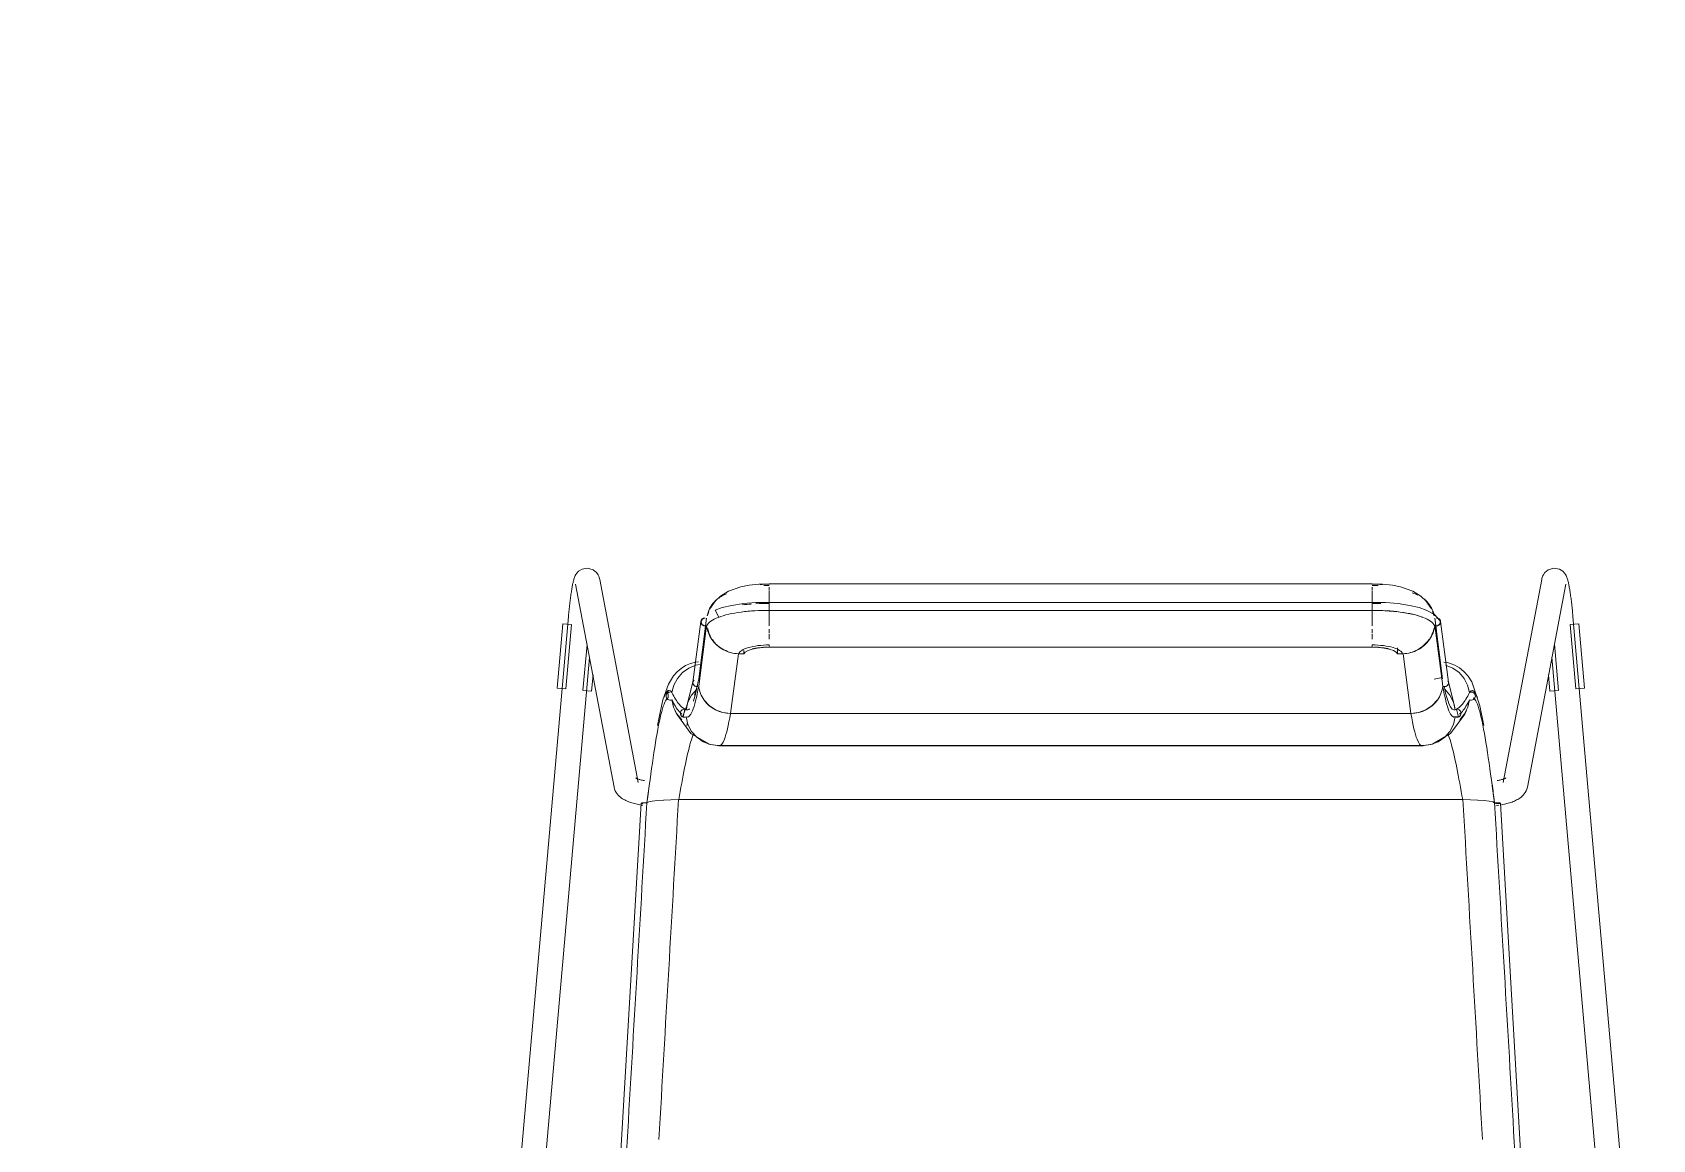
# Model space of a CAD drawing. Header units: millimetres. Extents: x 155927 to 295199, y -4084 to 97293.
# Drawn here: x 227145 to 227937, y 21765 to 22306 of the extents above; entities that cross this region are included whole.
import ezdxf

# ---------------------------------------------------------------- set-up
doc = ezdxf.new("R2010")
doc.units = ezdxf.units.MM
doc.header["$MEASUREMENT"] = 0
doc.layers.add('A-DOOR', color=4, linetype='CONTINUOUS', lineweight=9)
doc.layers.add('I-FURN', color=8, linetype='CONTINUOUS', lineweight=9)

msp = doc.modelspace()

# ---------------------------------------------------------------- linework, layer by layer
at = {"layer": 'A-DOOR'}
msp.add_arc((226452.83, 23288.11), 1010, 270, 0, dxfattribs=at)
at = {"layer": 'I-FURN'}
for p, q in [((227411.09, 22041.58), (227410.61, 22040.88)), ((227411.95, 22042.49), (227411.09, 22041.58)), ((227413.6, 22043.53), (227411.95, 22042.49)), ((227416.36, 22044.02), (227413.6, 22043.53)), ((227419.11, 22043.18), (227416.36, 22044.02)), ((227419.11, 22043.18), (227420.69, 22041.86)), ((227420.69, 22041.86), (227421.43, 22040.78)), ((227884.47, 22041.86), (227883.72, 22040.78)), ((227886.05, 22043.18), (227884.47, 22041.86)), ((227886.05, 22043.18), (227888.8, 22044.02)), ((227888.8, 22044.02), (227891.56, 22043.53)), ((227891.56, 22043.53), (227893.21, 22042.49)), ((227893.21, 22042.49), (227894.07, 22041.58)), ((227894.07, 22041.58), (227894.55, 22040.88)), ((227408.66, 22034.06), (227408.56, 22033.5)), ((227408.75, 22034.59), (227408.66, 22034.06)), ((227408.84, 22035.1), (227408.75, 22034.59)), ((227408.94, 22035.6), (227408.84, 22035.1)), ((227409.03, 22036.08), (227408.94, 22035.6)), ((227409.13, 22036.54), (227409.03, 22036.08)), ((227409.23, 22036.98), (227409.13, 22036.54)), ((227409.33, 22037.41), (227409.23, 22036.98)), ((227409.43, 22037.82), (227409.33, 22037.41)), ((227409.54, 22038.22), (227409.43, 22037.82)), ((227409.66, 22038.62), (227409.54, 22038.22)), ((227409.78, 22039.01), (227409.66, 22038.62)), ((227409.92, 22039.42), (227409.78, 22039.01)), ((227410.09, 22039.84), (227409.92, 22039.42)), ((227410.31, 22040.32), (227410.09, 22039.84)), ((227410.61, 22040.88), (227410.31, 22040.32)), ((227410.46, 22036.19), (227429.27, 21936.9)), ((227421.43, 22040.78), (227421.81, 22039.98)), ((227421.81, 22039.98), (227422.02, 22039.36)), ((227422.02, 22039.36), (227422.16, 22038.84)), ((227422.16, 22038.84), (227422.25, 22038.42)), ((227441.06, 21939.13), (227422.25, 22038.42)), ((227491.27, 22034.83), (227485.22, 22032.7)), ((227495.3, 22035.62), (227491.27, 22034.83)), ((227500.12, 22036.13), (227495.3, 22035.62)), ((227505.15, 22036.24), (227500.12, 22036.13)), ((227505.15, 22036.24), (227505.15, 22036.07)), ((227800.01, 22036.24), (227505.15, 22036.24)), ((227505.15, 22035.94), (227505.15, 22036.22)), ((227505.15, 22032.99), (227505.15, 22034.75)), ((227800.01, 22036.07), (227800.01, 22036.24)), ((227800.01, 22036.24), (227805.04, 22036.13)), ((227800.01, 22036.22), (227800.01, 22035.94)), ((227800.01, 22034.75), (227800.01, 22032.99)), ((227805.04, 22036.13), (227809.86, 22035.62)), ((227809.86, 22035.62), (227813.89, 22034.83)), ((227813.89, 22034.83), (227819.94, 22032.7)), ((227882.91, 22038.42), (227864.1, 21939.13)), ((227875.89, 21936.9), (227894.7, 22036.19)), ((227883, 22038.84), (227882.91, 22038.42)), ((227883.14, 22039.36), (227883, 22038.84)), ((227883.35, 22039.98), (227883.14, 22039.36)), ((227883.72, 22040.78), (227883.35, 22039.98)), ((227894.55, 22040.88), (227894.85, 22040.32)), ((227894.85, 22040.32), (227895.07, 22039.84)), ((227895.07, 22039.84), (227895.24, 22039.42)), ((227895.24, 22039.42), (227895.38, 22039.01)), ((227895.38, 22039.01), (227895.5, 22038.62)), ((227895.5, 22038.62), (227895.62, 22038.22)), ((227895.62, 22038.22), (227895.73, 22037.82)), ((227895.73, 22037.82), (227895.83, 22037.41)), ((227895.83, 22037.41), (227895.93, 22036.98)), ((227895.93, 22036.98), (227896.03, 22036.54)), ((227896.03, 22036.54), (227896.12, 22036.08)), ((227896.12, 22036.08), (227896.22, 22035.6)), ((227896.22, 22035.6), (227896.32, 22035.1)), ((227896.32, 22035.1), (227896.41, 22034.59)), ((227896.41, 22034.59), (227896.5, 22034.06)), ((227896.5, 22034.06), (227896.6, 22033.5)), ((227407.51, 22025.69), (227407.43, 22024.96)), ((227407.59, 22026.41), (227407.51, 22025.69)), ((227407.67, 22027.12), (227407.59, 22026.41)), ((227407.76, 22027.82), (227407.67, 22027.12)), ((227407.84, 22028.5), (227407.76, 22027.82)), ((227407.93, 22029.18), (227407.84, 22028.5)), ((227408.02, 22029.84), (227407.93, 22029.18)), ((227408.11, 22030.49), (227408.02, 22029.84)), ((227408.2, 22031.13), (227408.11, 22030.49)), ((227408.29, 22031.75), (227408.2, 22031.13)), ((227408.38, 22032.35), (227408.29, 22031.75)), ((227408.47, 22032.94), (227408.38, 22032.35)), ((227408.56, 22033.5), (227408.47, 22032.94)), ((227478.86, 22028.02), (227476.18, 22024.12)), ((227481.34, 22030.31), (227478.86, 22028.02)), ((227485.22, 22032.7), (227481.34, 22030.31)), ((227486.87, 22025.77), (227482.18, 22024.68)), ((227492.49, 22026.62), (227486.87, 22025.77)), ((227498.61, 22027.11), (227492.49, 22026.62)), ((227505.15, 22027.2), (227498.61, 22027.11)), ((227505.15, 22030.14), (227505.15, 22032.72)), ((227505.15, 22029.98), (227505.15, 22026.96)), ((227505.15, 22026.96), (227505.15, 22029.97)), ((227800.01, 22027.2), (227505.15, 22027.2)), ((227505.15, 22023.35), (227505.15, 22027.2)), ((227505.15, 22027.2), (227505.15, 22027.13)), ((227505.15, 22027.13), (227505.15, 22026.93)), ((227505.15, 22026.93), (227505.15, 22026.63)), ((227505.15, 22026.63), (227505.15, 22026.24)), ((227505.15, 22026.24), (227505.15, 22025.79)), ((227505.15, 22025.79), (227505.15, 22025.29)), ((227800.01, 22032.72), (227800.01, 22030.14)), ((227800.01, 22026.96), (227800.01, 22029.98)), ((227800.01, 22029.97), (227800.01, 22026.96)), ((227800.01, 22027.2), (227800.01, 22023.24)), ((227800.01, 22027.2), (227806.55, 22027.11)), ((227800.01, 22027.13), (227800.01, 22027.2)), ((227800.01, 22026.93), (227800.01, 22027.13)), ((227800.01, 22026.63), (227800.01, 22026.93)), ((227800.01, 22026.24), (227800.01, 22026.63)), ((227800.01, 22025.79), (227800.01, 22026.24)), ((227800.01, 22025.29), (227800.01, 22025.79)), ((227806.55, 22027.11), (227812.67, 22026.62)), ((227812.67, 22026.62), (227818.29, 22025.77)), ((227818.29, 22025.77), (227822.98, 22024.68)), ((227819.94, 22032.7), (227823.82, 22030.31)), ((227823.82, 22030.31), (227826.3, 22028.02)), ((227826.3, 22028.02), (227828.98, 22024.12)), ((227896.6, 22033.5), (227896.69, 22032.94)), ((227896.69, 22032.94), (227896.78, 22032.35)), ((227896.78, 22032.35), (227896.87, 22031.75)), ((227896.87, 22031.75), (227896.96, 22031.13)), ((227896.96, 22031.13), (227897.05, 22030.49)), ((227897.05, 22030.49), (227897.14, 22029.84)), ((227897.14, 22029.84), (227897.23, 22029.18)), ((227897.23, 22029.18), (227897.32, 22028.5)), ((227897.32, 22028.5), (227897.4, 22027.82)), ((227897.4, 22027.82), (227897.49, 22027.12)), ((227897.49, 22027.12), (227897.57, 22026.41)), ((227897.57, 22026.41), (227897.65, 22025.69)), ((227897.65, 22025.69), (227897.73, 22024.96)), ((227406.98, 22020.34), (227368.03, 21577.02)), ((227406.99, 22020.5), (227406.98, 22020.34)), ((227407.06, 22021.25), (227406.99, 22020.5)), ((227407.13, 22022), (227407.06, 22021.25)), ((227407.2, 22022.75), (227407.13, 22022)), ((227407.28, 22023.49), (227407.2, 22022.75)), ((227407.35, 22024.23), (227407.28, 22023.49)), ((227407.43, 22024.96), (227407.35, 22024.23)), ((227471.7, 22017.93), (227467.85, 21988.15)), ((227474.54, 22019.49), (227470.7, 21989.79)), ((227476.18, 22024.12), (227476.08, 22023.92)), ((227482.18, 22024.68), (227478.72, 22023.51)), ((227478.72, 22023.51), (227480.48, 22019.97)), ((227505.15, 22025.29), (227505.15, 22024.79)), ((227505.15, 22024.79), (227505.15, 22024.32)), ((227505.15, 22024.32), (227505.15, 22023.9)), ((227505.15, 22023.9), (227505.15, 22023.57)), ((227505.15, 22023.57), (227505.15, 22023.35)), ((227505.15, 22023.27), (227505.15, 22019.26)), ((227505.15, 22019.45), (227505.15, 22023.27)), ((227505.15, 22023.24), (227800.01, 22023.24)), ((227505.15, 22015.7), (227505.15, 22019.26)), ((227800.01, 22024.79), (227800.01, 22025.29)), ((227800.01, 22024.32), (227800.01, 22024.79)), ((227800.01, 22023.9), (227800.01, 22024.32)), ((227800.01, 22023.57), (227800.01, 22023.9)), ((227800.01, 22023.35), (227800.01, 22023.57)), ((227800.01, 22023.24), (227800.01, 22023.35)), ((227800.01, 22019.26), (227800.01, 22023.27)), ((227800.01, 22023.27), (227800.01, 22019.45)), ((227806.23, 22023.16), (227800.01, 22023.24)), ((227800.01, 22019.26), (227800.01, 22015.7)), ((227812.79, 22022.63), (227806.23, 22023.16)), ((227816.81, 22022.03), (227812.79, 22022.63)), ((227821.24, 22021.07), (227816.81, 22022.03)), ((227824.68, 22019.97), (227821.24, 22021.07)), ((227822.98, 22024.68), (227826.43, 22023.51)), ((227826.43, 22023.51), (227830.55, 22021.33)), ((227828.98, 22024.12), (227829.08, 22023.92)), ((227830.55, 22021.33), (227833.1, 22018.43)), ((227834.46, 21989.79), (227830.62, 22019.49)), ((227830.77, 22018.3), (227831.39, 22013.52)), ((227837.31, 21988.15), (227833.46, 22017.93)), ((227897.73, 22024.96), (227897.81, 22024.23)), ((227897.81, 22024.23), (227897.88, 22023.49)), ((227897.88, 22023.49), (227897.96, 22022.75)), ((227897.96, 22022.75), (227898.03, 22022)), ((227898.03, 22022), (227898.1, 22021.25)), ((227898.1, 22021.25), (227898.17, 22020.5)), ((227898.17, 22020.5), (227898.18, 22020.34)), ((227937.13, 21577.02), (227898.18, 22020.34)), ((227401.4, 21985.32), (227404.16, 22016.73)), ((227404.16, 22016.73), (227406.21, 22016.55)), ((227405.64, 21984.95), (227408.39, 22016.36)), ((227406.21, 22016.55), (227408.27, 22016.37)), ((227474.52, 22015.95), (227470.68, 21986.25)), ((227474.09, 22015.96), (227473.77, 22013.52)), ((227505.15, 22012.23), (227505.15, 22014.07)), ((227505.15, 22009.25), (227505.15, 22011.71)), ((227800.01, 22014.07), (227800.01, 22012.23)), ((227800.01, 22011.71), (227800.01, 22009.25)), ((227830.64, 22015.95), (227834.48, 21986.25)), ((227896.76, 22016.36), (227899.52, 21984.95)), ((227896.89, 22016.37), (227898.95, 22016.55)), ((227898.95, 22016.55), (227901, 22016.73)), ((227901, 22016.73), (227903.76, 21985.32)), ((227416.06, 22006.69), (227414.08, 21984.21)), ((227486.22, 21972.87), (227490.08, 22002.15)), ((227490.08, 22002.15), (227492.8, 22002.08)), ((227492.8, 22003.74), (227492.8, 22002.08)), ((227492.8, 22002.08), (227493.44, 22002.94)), ((227493.44, 22002.94), (227494.79, 22003.73)), ((227494.79, 22003.73), (227496.77, 22004.4)), ((227496.77, 22004.4), (227499.27, 22004.91)), ((227499.27, 22004.91), (227502.12, 22005.23)), ((227502.12, 22005.23), (227505.15, 22005.34)), ((227800.01, 22005.4), (227505.15, 22005.4)), ((227505.15, 22005.34), (227800.01, 22005.34)), ((227800.01, 22005.34), (227803.04, 22005.23)), ((227803.04, 22005.23), (227805.89, 22004.91)), ((227805.89, 22004.91), (227808.39, 22004.4)), ((227808.39, 22004.4), (227810.37, 22003.73)), ((227810.37, 22003.73), (227811.72, 22002.94)), ((227811.72, 22002.94), (227812.36, 22002.08)), ((227812.36, 22002.08), (227812.36, 22005.09)), ((227812.36, 22002.08), (227815.08, 22002.15)), ((227815.08, 22002.15), (227818.94, 21972.87)), ((227891.08, 21984.21), (227889.09, 22006.81)), ((227379.98, 21575.97), (227417.26, 22000.32)), ((227462.09, 21994.94), (227460.11, 21993.26)), ((227464.29, 21996.32), (227462.09, 21994.94)), ((227465.79, 21995.09), (227462.7, 21992.91)), ((227466.65, 21997.34), (227464.29, 21996.32)), ((227469.3, 21996.49), (227465.79, 21995.09)), ((227469.16, 21998), (227466.65, 21997.34)), ((227470.58, 21998.15), (227469.16, 21998)), ((227471.04, 21996.86), (227469.3, 21996.49)), ((227469.3, 21996.48), (227471.05, 21996.85)), ((227836.85, 21997.83), (227835.07, 21998.06)), ((227839.37, 21995.09), (227835.86, 21996.49)), ((227840.45, 21996.53), (227836.85, 21997.83)), ((227842.46, 21992.91), (227839.37, 21995.09)), ((227842.72, 21995.19), (227840.45, 21996.53)), ((227844.89, 21993.41), (227842.72, 21995.19)), ((227887.88, 22000.47), (227925.17, 21575.97)), ((227418.31, 21983.84), (227419.01, 21991.73)), ((227455.87, 21987.18), (227453.2, 21979.55)), ((227458.37, 21991.29), (227455.87, 21987.18)), ((227458.48, 21986.77), (227457.58, 21983.14)), ((227460.11, 21993.26), (227458.37, 21991.29)), ((227460.22, 21990.09), (227458.48, 21986.77)), ((227462.7, 21992.91), (227460.22, 21990.09)), ((227467.86, 21988.23), (227464.89, 21976.62)), ((227467.9, 21988.39), (227467.83, 21987.92)), ((227467.83, 21987.92), (227467.9, 21987.45)), ((227468.09, 21988.83), (227467.9, 21988.39)), ((227467.9, 21987.45), (227468.09, 21987.01)), ((227468.38, 21989.21), (227468.09, 21988.83)), ((227468.09, 21987.01), (227468.38, 21986.63)), ((227468.38, 21986.63), (227468.77, 21986.32)), ((227468.77, 21986.32), (227469.22, 21986.13)), ((227469.22, 21986.13), (227469.71, 21986.05)), ((227469.45, 21984.28), (227470.82, 21990.57)), ((227469.71, 21986.05), (227470.21, 21986.09)), ((227834.34, 21990.57), (227830.27, 21989.77)), ((227834.95, 21986.09), (227835.45, 21986.05)), ((227835.45, 21986.05), (227835.94, 21986.13)), ((227835.94, 21986.13), (227836.39, 21986.32)), ((227836.39, 21986.32), (227836.78, 21986.63)), ((227836.78, 21986.63), (227837.07, 21987.01)), ((227837.26, 21988.39), (227837.07, 21988.83)), ((227837.07, 21987.01), (227837.26, 21987.45)), ((227837.33, 21987.92), (227837.26, 21988.39)), ((227837.26, 21987.45), (227837.33, 21987.92)), ((227837.3, 21988.23), (227840.27, 21976.62)), ((227844.94, 21990.09), (227842.46, 21992.91)), ((227846.88, 21991.17), (227844.89, 21993.41)), ((227846.68, 21986.77), (227844.94, 21990.09)), ((227847.58, 21983.14), (227846.68, 21986.77)), ((227848.7, 21988.34), (227846.88, 21991.17)), ((227852.69, 21976.63), (227848.7, 21988.34)), ((227886.15, 21991.73), (227886.84, 21983.84)), ((227403.45, 21985.14), (227401.4, 21985.32)), ((227405.51, 21984.96), (227403.45, 21985.14)), ((227416.27, 21984.02), (227414.21, 21984.2)), ((227418.31, 21983.84), (227416.27, 21984.02)), ((227453.2, 21979.55), (227451.31, 21971.03)), ((227454.7, 21981.44), (227454.78, 21981.92)), ((227454.77, 21981.92), (227454.7, 21981.44)), ((227454.76, 21980.95), (227454.7, 21981.44)), ((227454.7, 21981.44), (227454.76, 21980.95)), ((227454.95, 21980.49), (227454.76, 21980.95)), ((227454.76, 21980.95), (227454.94, 21980.49)), ((227454.97, 21982.37), (227454.77, 21981.92)), ((227454.78, 21981.92), (227454.97, 21982.37)), ((227454.94, 21980.49), (227455.23, 21980.09)), ((227455.23, 21980.09), (227454.95, 21980.49)), ((227454.97, 21982.37), (227455.27, 21982.77)), ((227455.27, 21982.77), (227454.97, 21982.37)), ((227455.61, 21979.77), (227455.23, 21980.09)), ((227455.23, 21980.09), (227455.61, 21979.77)), ((227455.66, 21983.08), (227455.27, 21982.77)), ((227455.27, 21982.77), (227455.66, 21983.07)), ((227456.67, 21984.06), (227455.5, 21984.38)), ((227455.5, 21984.38), (227455.7, 21980.53)), ((227456.06, 21979.56), (227455.61, 21979.77)), ((227455.61, 21979.77), (227456.06, 21979.56)), ((227455.66, 21983.07), (227456.12, 21983.27)), ((227456.11, 21983.27), (227455.66, 21983.08)), ((227456.55, 21979.47), (227456.06, 21979.56)), ((227456.06, 21979.56), (227456.55, 21979.47)), ((227456.61, 21983.35), (227456.11, 21983.27)), ((227456.12, 21983.27), (227456.61, 21983.34)), ((227457.05, 21979.5), (227456.55, 21979.47)), ((227456.55, 21979.47), (227457.05, 21979.5)), ((227457.53, 21979.65), (227457.05, 21979.5)), ((227457.05, 21979.5), (227457.53, 21979.65)), ((227457.11, 21983.3), (227457.58, 21983.14)), ((227457.58, 21983.14), (227457.11, 21983.3)), ((227458.32, 21976.04), (227457.53, 21979.65)), ((227457.53, 21979.65), (227458.31, 21976.04)), ((227465.43, 21978.48), (227464.54, 21974.77)), ((227467.18, 21981.88), (227465.43, 21978.48)), ((227469.69, 21984.75), (227467.18, 21981.88)), ((227468.69, 21981.85), (227469.45, 21984.28)), ((227473.31, 21979.48), (227475.79, 21976.74)), ((227829.36, 21976.74), (227831.85, 21979.48)), ((227837.98, 21981.88), (227835.47, 21984.75)), ((227839.73, 21978.48), (227837.98, 21981.88)), ((227840.62, 21974.77), (227839.73, 21978.48)), ((227847.63, 21979.65), (227846.84, 21976.04)), ((227846.85, 21976.04), (227847.63, 21979.65)), ((227847.58, 21983.14), (227848.05, 21983.3)), ((227848.05, 21983.3), (227847.58, 21983.14)), ((227848.11, 21979.5), (227847.63, 21979.65)), ((227847.63, 21979.65), (227848.11, 21979.5)), ((227848.55, 21983.35), (227848.05, 21983.3)), ((227848.05, 21983.3), (227848.55, 21983.34)), ((227848.61, 21979.47), (227848.11, 21979.5)), ((227848.11, 21979.5), (227848.61, 21979.47)), ((227849.05, 21983.27), (227848.55, 21983.35)), ((227848.55, 21983.34), (227849.04, 21983.27)), ((227849.1, 21979.56), (227848.61, 21979.47)), ((227848.61, 21979.47), (227849.1, 21979.56)), ((227849.04, 21983.27), (227849.5, 21983.07)), ((227849.5, 21983.08), (227849.05, 21983.27)), ((227849.55, 21979.77), (227849.1, 21979.56)), ((227849.1, 21979.56), (227849.55, 21979.77)), ((227849.89, 21982.77), (227849.5, 21983.08)), ((227849.5, 21983.07), (227849.89, 21982.77)), ((227849.92, 21980.09), (227849.55, 21979.77)), ((227849.55, 21979.77), (227849.93, 21980.09)), ((227849.89, 21982.77), (227850.19, 21982.37)), ((227850.19, 21982.37), (227849.89, 21982.77)), ((227850.21, 21980.49), (227849.92, 21980.09)), ((227849.93, 21980.09), (227850.22, 21980.49)), ((227850.19, 21982.37), (227850.38, 21981.92)), ((227850.39, 21981.92), (227850.19, 21982.37)), ((227850.39, 21980.95), (227850.21, 21980.49)), ((227850.22, 21980.49), (227850.4, 21980.95)), ((227850.38, 21981.92), (227850.45, 21981.44)), ((227850.46, 21981.44), (227850.39, 21981.92)), ((227850.45, 21981.44), (227850.39, 21980.95)), ((227850.4, 21980.95), (227850.46, 21981.44)), ((227888.89, 21984.02), (227886.84, 21983.84)), ((227890.95, 21984.2), (227888.89, 21984.02)), ((227901.71, 21985.14), (227899.65, 21984.96)), ((227903.76, 21985.32), (227901.71, 21985.14)), ((227451.31, 21971.03), (227450.57, 21966.97)), ((227458.31, 21976.04), (227459.95, 21972.71)), ((227459.96, 21972.72), (227458.32, 21976.04)), ((227459.9, 21972.64), (227459.01, 21974.39)), ((227466.88, 21963.1), (227459.9, 21972.64)), ((227459.95, 21972.71), (227462.35, 21969.88)), ((227462.35, 21969.88), (227459.96, 21972.71)), ((227461.76, 21973.51), (227461.69, 21973.02)), ((227461.69, 21973.02), (227461.76, 21972.52)), ((227461.7, 21973.02), (227461.76, 21973.51)), ((227461.76, 21972.53), (227461.7, 21973.02)), ((227461.76, 21973.51), (227461.95, 21973.97)), ((227461.95, 21973.97), (227461.76, 21973.51)), ((227461.95, 21972.06), (227461.76, 21972.53)), ((227461.76, 21972.52), (227461.95, 21972.06)), ((227461.95, 21973.97), (227462.25, 21974.37)), ((227462.24, 21974.37), (227461.95, 21973.97)), ((227462.25, 21971.66), (227461.95, 21972.06)), ((227461.95, 21972.06), (227462.24, 21971.66)), ((227462.63, 21974.69), (227462.24, 21974.37)), ((227462.24, 21971.66), (227462.63, 21971.35)), ((227462.25, 21974.37), (227462.63, 21974.68)), ((227462.63, 21971.35), (227462.25, 21971.66)), ((227463.08, 21974.89), (227462.63, 21974.69)), ((227462.63, 21974.68), (227463.08, 21974.88)), ((227463.08, 21971.15), (227462.63, 21971.35)), ((227462.63, 21971.35), (227463.08, 21971.14)), ((227464.89, 21976.62), (227462.72, 21971.29)), ((227463.86, 21975.05), (227463.02, 21971.16)), ((227463.08, 21974.88), (227463.57, 21974.97)), ((227463.57, 21974.97), (227463.08, 21974.89)), ((227463.57, 21971.06), (227463.08, 21971.15)), ((227463.08, 21971.14), (227463.57, 21971.06)), ((227463.57, 21974.97), (227464.07, 21974.93)), ((227464.07, 21974.93), (227463.57, 21974.97)), ((227464.07, 21971.1), (227463.57, 21971.06)), ((227463.57, 21971.06), (227464.07, 21971.1)), ((227464.07, 21974.93), (227464.54, 21974.77)), ((227464.54, 21974.77), (227464.07, 21974.93)), ((227464.54, 21971.26), (227464.07, 21971.1)), ((227464.07, 21971.1), (227464.54, 21971.26)), ((227464.54, 21971.26), (227465.43, 21967.55)), ((227475.79, 21976.74), (227478.91, 21974.66)), ((227478.91, 21974.66), (227482.45, 21973.35)), ((227482.45, 21973.35), (227486.22, 21972.87)), ((227818.94, 21972.87), (227486.22, 21972.87)), ((227486.22, 21972.87), (227818.94, 21972.87)), ((227818.94, 21972.87), (227822.71, 21973.35)), ((227822.71, 21973.35), (227826.25, 21974.66)), ((227826.25, 21974.66), (227829.36, 21976.74)), ((227838.27, 21963.1), (227845.26, 21972.64)), ((227839.56, 21971.25), (227842.44, 21971.29)), ((227839.73, 21967.55), (227840.62, 21971.26)), ((227840.27, 21976.62), (227840.59, 21974.75)), ((227840.62, 21974.77), (227841.09, 21974.93)), ((227841.09, 21974.93), (227840.62, 21974.77)), ((227841.09, 21971.1), (227840.62, 21971.26)), ((227840.62, 21971.26), (227841.09, 21971.1)), ((227841.09, 21974.93), (227841.59, 21974.97)), ((227841.59, 21974.97), (227841.09, 21974.93)), ((227841.59, 21971.06), (227841.09, 21971.1)), ((227841.09, 21971.1), (227841.59, 21971.06)), ((227842.14, 21971.16), (227841.3, 21975.05)), ((227841.59, 21974.97), (227842.08, 21974.88)), ((227842.08, 21974.89), (227841.59, 21974.97)), ((227842.08, 21971.15), (227841.59, 21971.06)), ((227841.59, 21971.06), (227842.08, 21971.14)), ((227842.53, 21974.69), (227842.08, 21974.89)), ((227842.08, 21974.88), (227842.53, 21974.68)), ((227842.53, 21971.35), (227842.08, 21971.15)), ((227842.08, 21971.14), (227842.53, 21971.35)), ((227842.92, 21974.37), (227842.53, 21974.69)), ((227842.53, 21974.68), (227842.91, 21974.37)), ((227842.91, 21971.66), (227842.53, 21971.35)), ((227842.53, 21971.35), (227842.92, 21971.66)), ((227845.2, 21972.72), (227842.8, 21969.88)), ((227842.81, 21969.88), (227845.21, 21972.71)), ((227842.91, 21974.37), (227843.21, 21973.97)), ((227843.21, 21972.06), (227842.91, 21971.66)), ((227843.21, 21973.97), (227842.92, 21974.37)), ((227842.92, 21971.66), (227843.21, 21972.06)), ((227843.21, 21973.97), (227843.39, 21973.51)), ((227843.4, 21973.51), (227843.21, 21973.97)), ((227843.39, 21972.53), (227843.21, 21972.06)), ((227843.21, 21972.06), (227843.4, 21972.52)), ((227843.39, 21973.51), (227843.46, 21973.02)), ((227843.46, 21973.02), (227843.39, 21972.53)), ((227843.47, 21973.02), (227843.4, 21973.51)), ((227843.4, 21972.52), (227843.47, 21973.02)), ((227846.84, 21976.04), (227845.2, 21972.72)), ((227845.21, 21972.71), (227846.85, 21976.04)), ((227845.26, 21972.64), (227846.15, 21974.39)), ((227854.59, 21966.97), (227852.69, 21976.63)), ((227467.19, 21964.16), (227465.43, 21967.55)), ((227465.43, 21967.55), (227467.18, 21964.15)), ((227475.54, 21957.99), (227466.88, 21963.1)), ((227467.18, 21964.15), (227469.69, 21961.28)), ((227469.69, 21961.29), (227467.19, 21964.16)), ((227829.62, 21957.99), (227838.27, 21963.1)), ((227837.97, 21964.16), (227835.47, 21961.29)), ((227835.47, 21961.28), (227837.98, 21964.15)), ((227839.72, 21967.55), (227837.97, 21964.16)), ((227837.98, 21964.15), (227839.73, 21967.55)), ((227472.83, 21959.12), (227469.69, 21961.29)), ((227469.69, 21961.28), (227472.83, 21959.11)), ((227475.69, 21957.92), (227472.51, 21959.29)), ((227476.4, 21957.75), (227472.83, 21959.12)), ((227472.83, 21959.11), (227476.4, 21957.74)), ((227480.73, 21957.12), (227475.69, 21957.92)), ((227480.19, 21957.27), (227476.4, 21957.75)), ((227476.4, 21957.74), (227480.19, 21957.27)), ((227824.97, 21957.27), (227480.19, 21957.27)), ((227480.19, 21957.27), (227824.97, 21957.27)), ((227480.72, 21957.12), (227785.52, 21957.12)), ((227785.52, 21957.12), (227824.43, 21957.12)), ((227824.43, 21957.12), (227829.47, 21957.92)), ((227828.76, 21957.75), (227824.97, 21957.27)), ((227824.97, 21957.27), (227828.76, 21957.74)), ((227832.33, 21959.12), (227828.76, 21957.75)), ((227828.76, 21957.74), (227832.33, 21959.11)), ((227829.47, 21957.92), (227832.65, 21959.29)), ((227835.47, 21961.29), (227832.33, 21959.12)), ((227832.33, 21959.11), (227835.47, 21961.28)), ((227439.84, 21941.36), (227439.87, 21941.35)), ((227439.87, 21941.35), (227439.94, 21941.3)), ((227439.94, 21941.3), (227440.03, 21941.26)), ((227440.03, 21941.26), (227440.18, 21941.18)), ((227440.18, 21941.18), (227440.37, 21941.09)), ((227440.37, 21941.09), (227440.61, 21941)), ((227440.61, 21941), (227440.87, 21940.9)), ((227440.87, 21940.9), (227441.18, 21940.79)), ((227441.18, 21940.79), (227441.51, 21940.68)), ((227441.51, 21940.68), (227441.88, 21940.58)), ((227441.88, 21940.58), (227442.27, 21940.47)), ((227442.27, 21940.47), (227442.69, 21940.36)), ((227442.69, 21940.36), (227443.14, 21940.26)), ((227443.14, 21940.26), (227443.61, 21940.16)), ((227443.61, 21940.16), (227444.1, 21940.06)), ((227861.55, 21940.16), (227861.06, 21940.06)), ((227862.02, 21940.26), (227861.55, 21940.16)), ((227862.46, 21940.36), (227862.02, 21940.26)), ((227862.89, 21940.47), (227862.46, 21940.36)), ((227863.28, 21940.58), (227862.89, 21940.47)), ((227863.65, 21940.68), (227863.28, 21940.58)), ((227863.98, 21940.79), (227863.65, 21940.68)), ((227864.28, 21940.9), (227863.98, 21940.79)), ((227864.55, 21941), (227864.28, 21940.9)), ((227864.79, 21941.09), (227864.55, 21941)), ((227864.98, 21941.18), (227864.79, 21941.09)), ((227865.13, 21941.26), (227864.98, 21941.18)), ((227865.22, 21941.3), (227865.13, 21941.26)), ((227865.29, 21941.35), (227865.22, 21941.3)), ((227865.32, 21941.36), (227865.29, 21941.35)), ((227429.27, 21936.9), (227429.53, 21935.91)), ((227429.53, 21935.91), (227429.89, 21935.02)), ((227429.89, 21935.02), (227430.33, 21934.23)), ((227430.33, 21934.23), (227430.81, 21933.54)), ((227430.81, 21933.54), (227431.32, 21932.94)), ((227431.32, 21932.94), (227431.85, 21932.42)), ((227431.85, 21932.42), (227432.37, 21931.97)), ((227432.37, 21931.97), (227432.91, 21931.57)), ((227432.91, 21931.57), (227433.44, 21931.21)), ((227433.44, 21931.21), (227433.98, 21930.89)), ((227433.98, 21930.89), (227434.52, 21930.6)), ((227453.57, 21930.56), (227457.05, 21930.71)), ((227457.11, 21930.71), (227453.58, 21930.56)), ((227457.11, 21930.71), (227460.8, 21930.77)), ((227460.88, 21930.77), (227457.11, 21930.71)), ((227844.28, 21930.77), (227460.88, 21930.77)), ((227460.88, 21930.77), (227844.28, 21930.77)), ((227848.05, 21930.71), (227844.28, 21930.77)), ((227844.36, 21930.77), (227848.05, 21930.71)), ((227851.58, 21930.56), (227848.05, 21930.71)), ((227848.11, 21930.71), (227851.59, 21930.56)), ((227871.17, 21930.89), (227870.64, 21930.6)), ((227871.72, 21931.21), (227871.17, 21930.89)), ((227872.25, 21931.57), (227871.72, 21931.21)), ((227872.78, 21931.97), (227872.25, 21931.57)), ((227873.31, 21932.42), (227872.78, 21931.97)), ((227873.84, 21932.94), (227873.31, 21932.42)), ((227874.35, 21933.54), (227873.84, 21932.94)), ((227874.83, 21934.23), (227874.35, 21933.54)), ((227875.27, 21935.02), (227874.83, 21934.23)), ((227875.63, 21935.91), (227875.27, 21935.02)), ((227875.89, 21936.9), (227875.63, 21935.91)), ((227423.18, 21597.14), (227442.46, 21929.05)), ((227434.52, 21930.6), (227435.07, 21930.32)), ((227435.07, 21930.32), (227435.63, 21930.07)), ((227435.63, 21930.07), (227436.2, 21929.84)), ((227436.2, 21929.84), (227436.78, 21929.62)), ((227436.78, 21929.62), (227437.38, 21929.41)), ((227437.38, 21929.41), (227437.98, 21929.22)), ((227437.98, 21929.22), (227438.6, 21929.03)), ((227438.6, 21929.03), (227439.23, 21928.86)), ((227439.23, 21928.86), (227439.87, 21928.7)), ((227439.87, 21928.7), (227440.53, 21928.55)), ((227440.53, 21928.55), (227441.19, 21928.4)), ((227441.19, 21928.4), (227441.87, 21928.27)), ((227441.87, 21928.27), (227442.57, 21928.14)), ((227442.52, 21929), (227442.46, 21929.05)), ((227442.47, 21929.05), (227442.53, 21929)), ((227442.57, 21928.14), (227443.27, 21928.03)), ((227442.71, 21928.95), (227443, 21928.9)), ((227443, 21928.9), (227442.71, 21928.95)), ((227443.03, 21929.2), (227442.73, 21929.16)), ((227442.73, 21929.16), (227443.02, 21929.2)), ((227443, 21928.9), (227443.38, 21928.87)), ((227443.38, 21928.87), (227443, 21928.9)), ((227443.02, 21929.2), (227443.41, 21929.23)), ((227443.41, 21929.23), (227443.03, 21929.2)), ((227443.87, 21929.25), (227443.41, 21929.23)), ((227443.41, 21929.23), (227443.87, 21929.25)), ((227444.36, 21929.26), (227443.87, 21929.25)), ((227443.87, 21929.25), (227444.36, 21929.26)), ((227444.86, 21929.26), (227444.36, 21929.26)), ((227444.36, 21929.26), (227444.86, 21929.26)), ((227445.33, 21929.24), (227444.86, 21929.26)), ((227444.86, 21929.26), (227445.33, 21929.24)), ((227445.33, 21929.24), (227446.23, 21929.64)), ((227446.23, 21929.64), (227445.33, 21929.24)), ((227446.23, 21929.64), (227447.97, 21930.01)), ((227447.98, 21930.01), (227446.23, 21929.64)), ((227450.47, 21930.32), (227447.98, 21930.01)), ((227447.98, 21930.01), (227450.44, 21930.32)), ((227450.44, 21930.32), (227453.53, 21930.56)), ((227453.58, 21930.56), (227450.47, 21930.32)), ((227854.69, 21930.32), (227851.58, 21930.56)), ((227851.63, 21930.56), (227854.69, 21930.32)), ((227857.18, 21930.01), (227854.69, 21930.32)), ((227854.72, 21930.32), (227857.18, 21930.01)), ((227858.93, 21929.64), (227857.18, 21930.01)), ((227857.19, 21930.01), (227858.93, 21929.64)), ((227858.93, 21929.64), (227859.83, 21929.24)), ((227859.83, 21929.24), (227858.93, 21929.64)), ((227860.3, 21929.26), (227859.83, 21929.24)), ((227859.83, 21929.24), (227860.3, 21929.26)), ((227860.8, 21929.26), (227860.3, 21929.26)), ((227860.3, 21929.26), (227860.8, 21929.26)), ((227860.34, 21928.84), (227860.84, 21928.84)), ((227860.84, 21928.84), (227860.34, 21928.84)), ((227861.17, 21927.92), (227860.45, 21927.82)), ((227861.29, 21929.25), (227860.8, 21929.26)), ((227860.8, 21929.26), (227861.29, 21929.25)), ((227860.84, 21928.84), (227861.33, 21928.85)), ((227861.33, 21928.85), (227860.84, 21928.84)), ((227861.89, 21928.03), (227861.17, 21927.92)), ((227861.74, 21929.23), (227861.29, 21929.25)), ((227861.29, 21929.25), (227861.75, 21929.23)), ((227861.33, 21928.85), (227861.78, 21928.87)), ((227861.78, 21928.87), (227861.33, 21928.85)), ((227862.13, 21929.2), (227861.74, 21929.23)), ((227861.75, 21929.23), (227862.13, 21929.2)), ((227861.78, 21928.87), (227862.16, 21928.9)), ((227862.16, 21928.9), (227861.78, 21928.87)), ((227862.43, 21929.16), (227862.13, 21929.2)), ((227862.13, 21929.2), (227862.43, 21929.16)), ((227862.16, 21928.9), (227862.45, 21928.95)), ((227862.45, 21928.95), (227862.16, 21928.9)), ((227862.62, 21929.11), (227862.43, 21929.16)), ((227862.43, 21929.16), (227862.63, 21929.11)), ((227862.45, 21928.95), (227862.63, 21929)), ((227862.64, 21929), (227862.45, 21928.95)), ((227863.28, 21928.27), (227862.59, 21928.14)), ((227862.69, 21929.05), (227862.62, 21929.11)), ((227862.63, 21929.11), (227862.7, 21929.05)), ((227862.63, 21929), (227862.69, 21929.05)), ((227862.7, 21929.05), (227862.64, 21929)), ((227881.98, 21597.14), (227862.7, 21929.05)), ((227863.97, 21928.4), (227863.28, 21928.27)), ((227864.63, 21928.55), (227863.97, 21928.4)), ((227865.29, 21928.7), (227864.63, 21928.55)), ((227865.93, 21928.86), (227865.29, 21928.7)), ((227866.56, 21929.03), (227865.93, 21928.86)), ((227867.18, 21929.22), (227866.56, 21929.03)), ((227867.78, 21929.41), (227867.18, 21929.22)), ((227868.38, 21929.62), (227867.78, 21929.41)), ((227868.96, 21929.84), (227868.38, 21929.62)), ((227869.53, 21930.07), (227868.96, 21929.84)), ((227870.09, 21930.32), (227869.53, 21930.07)), ((227870.64, 21930.6), (227870.09, 21930.32))]:
    msp.add_line(p, q, dxfattribs=at)
for centre, major_axis, ratio, start_param, end_param in [((227505.15, 22031.96), (-12.4, 0), 0.287441, 4.712389, 4.932602), ((227800.01, 22031.96), (12.4, 0), 0.287441, 1.332781, 1.570796), ((227505.15, 22020.49), (0, 15.75), 0.000004, 2.669107, 2.851347), ((227800.01, 22020.49), (0, 15.75), 0.000004, 3.431839, 3.614078), ((227469.8, 21987.92), (1.96, 0), 0.955139, 2.379629, 4.923331), ((227486.35, 21987.94), (15.78, 0), 0.955139, 3.254129, 3.495629), ((227818.81, 21987.94), (15.78, 0), 0.955139, 5.929149, 6.170649), ((227835.36, 21987.92), (1.96, 0), 0.955139, 4.501447, 6.790779), ((227486.35, 21987.94), (15.78, 0), 0.955139, 3.495799, 3.737346), ((227486.35, 21987.94), (15.78, 0), 0.955139, 3.737469, 4.704147), ((227818.81, 21987.94), (15.78, 0), 0.955139, 4.720632, 5.68731), ((227818.81, 21987.94), (15.78, 0), 0.955139, 5.687432, 5.928979)]:
    msp.add_ellipse(centre, major_axis=major_axis, ratio=ratio, start_param=start_param, end_param=end_param, dxfattribs=at)
for points in [[(227500.55, 22035.96), (227502.02, 22036.09), (227503.58, 22036.15), (227505.15, 22036.15)], [(227800.01, 22036.15), (227801.72, 22036.15), (227803.39, 22036.08), (227804.97, 22035.93)], [(227492, 22025.99), (227493.41, 22026.17), (227494.86, 22026.34), (227496.34, 22026.44)], [(227498.55, 22026.56), (227500.73, 22026.67), (227502.93, 22026.71), (227505.15, 22026.67)], [(227800.01, 22026.67), (227801.43, 22026.69), (227802.86, 22026.69), (227804.27, 22026.65)], [(227822.39, 22030.76), (227821.5, 22031.19), (227820.58, 22031.59), (227819.62, 22031.83)], [(227474.99, 22020.82), (227475.14, 22021.5), (227475.35, 22022.18), (227475.6, 22022.84)], [(227800.01, 22023.27), (227802.35, 22023.31), (227807, 22023.24), (227813.86, 22022.61), (227820, 22021.5), (227825.07, 22019.97), (227828.77, 22018.07), (227830.08, 22016.67), (227830.44, 22015.94)], [(227829.55, 22022.83), (227829.8, 22022.2), (227829.96, 22021.55), (227830.1, 22020.89)], [(227474.52, 22015.95), (227474.67, 22014.71), (227475.25, 22012.33), (227477.01, 22008.99), (227479.54, 22006.15), (227482.69, 22003.96), (227486.29, 22002.55), (227488.79, 22002.19), (227490.08, 22002.15)], [(227476.5, 22010.44), (227475.81, 22011.69), (227475.4, 22013.06), (227475.07, 22014.44)], [(227815.08, 22002.15), (227816.37, 22002.19), (227818.87, 22002.55), (227822.47, 22003.96), (227825.62, 22006.15), (227828.15, 22008.99), (227829.91, 22012.33), (227830.49, 22014.71), (227830.64, 22015.95)], [(227830.18, 22014.43), (227829.87, 22013.04), (227829.36, 22011.68), (227828.67, 22010.42)], [(227831.4, 22015.76), (227831.23, 22015.75), (227831.06, 22015.75), (227830.9, 22015.79)], [(227490.33, 22002.16), (227490.46, 22002.72), (227491.4, 22003.82), (227494.73, 22005.21), (227499.52, 22006.17), (227503.26, 22006.43), (227505.15, 22006.46)], [(227504.32, 22005.39), (227501.54, 22005.33), (227498.99, 22004.97), (227496.78, 22004.45)], [(227800.01, 22006.46), (227803.79, 22006.41), (227811.19, 22005.44), (227814.57, 22003.27), (227814.83, 22002.16)], [(227808.38, 22004.45), (227806.33, 22004.99), (227803.62, 22005.28), (227800.84, 22005.37)], [(227464.54, 21971.26), (227465.56, 21970.71), (227467.61, 21972.68), (227469.65, 21980.74), (227470.68, 21986.25)], [(227468.07, 21978.92), (227468.73, 21980.82), (227469.39, 21983.62), (227470.05, 21986.67)], [(227840.62, 21971.26), (227839.6, 21970.71), (227837.55, 21972.68), (227835.51, 21980.74), (227834.48, 21986.25)], [(227464.54, 21974.77), (227465.08, 21974.48), (227465.63, 21974.62), (227466.17, 21975.19)], [(227464.93, 21966.8), (227464.98, 21967.27), (227465.04, 21967.74), (227465.09, 21968.2)], [(227480.19, 21957.27), (227480.37, 21957.17), (227480.55, 21957.12), (227480.72, 21957.12)], [(227824.43, 21957.12), (227824.61, 21957.12), (227824.79, 21957.17), (227824.97, 21957.27)], [(227445.34, 21929.25), (227445.74, 21932.38), (227446.14, 21935.54), (227446.53, 21938.65)], [(227451.21, 21764.53), (227454.41, 21819.99), (227457.61, 21875.41), (227460.8, 21930.77)], [(227844.36, 21930.77), (227847.55, 21875.41), (227850.75, 21819.99), (227853.94, 21764.53)], [(227859.81, 21929.25), (227859.43, 21932.31), (227859.04, 21935.4), (227858.65, 21938.46)], [(227445.33, 21929.24), (227442.11, 21874), (227435.67, 21763.41), (227429.23, 21652.65), (227426.01, 21597.24)], [(227859.83, 21929.24), (227863.05, 21874), (227869.49, 21763.41), (227875.93, 21652.65), (227879.15, 21597.24)]]:
    msp.add_open_spline(points, degree=3, dxfattribs=at)
for points, knots in [([(227479.65, 22028.75), (227478.7, 22027.95), (227477.03, 22026.14), (227475.43, 22023.32), (227474.97, 22021.41), (227474.81, 22020.67)], [0.5, 0.5, 0.5, 0.5, 0.6666667, 0.8333333, 0.9365189, 0.9365189, 0.9365189, 0.9365189]), ([(227484.29, 22031.39), (227483.77, 22031.21), (227482.42, 22030.64), (227481.17, 22029.9), (227480.44, 22029.37)], [0.260519, 0.260519, 0.260519, 0.260519, 0.3333333, 0.4544474, 0.4544474, 0.4544474, 0.4544474]), ([(227830.43, 22020.6), (227830.27, 22021.37), (227829.7, 22023.28), (227828.14, 22026.14), (227826.14, 22028.32), (227824.75, 22029.33), (227824.35, 22029.6)], [0.0592823, 0.0592823, 0.0592823, 0.0592823, 0.1666667, 0.3333333, 0.5, 0.565028, 0.565028, 0.565028, 0.565028]), ([(227473.67, 22019.53), (227473.52, 22019.54), (227473.3, 22019.52), (227473.01, 22019.45), (227472.74, 22019.35), (227472.43, 22019.17), (227472.11, 22018.88), (227471.87, 22018.52), (227471.74, 22018.17), (227471.69, 22017.86), (227471.68, 22017.59), (227471.72, 22017.32), (227471.79, 22017.07), (227471.91, 22016.82), (227472.1, 22016.51), (227472.42, 22016.18), (227472.82, 22015.95), (227473.17, 22015.83), (227473.43, 22015.78), (227473.59, 22015.76), (227473.67, 22015.76)], [0.1111111, 0.1111111, 0.1111111, 0.1111111, 0.1666667, 0.1944444, 0.2222222, 0.2777778, 0.3333333, 0.3888889, 0.4444444, 0.4791667, 0.5138889, 0.5486111, 0.5833333, 0.6180556, 0.6527778, 0.7222222, 0.7916667, 0.8263889, 0.8611111, 0.8888889, 0.8888889, 0.8888889, 0.8888889]), ([(227473.27, 22015.86), (227473.15, 22015.9), (227472.92, 22015.99), (227472.51, 22016.27), (227472.05, 22016.82), (227471.8, 22017.69), (227472.03, 22018.47), (227472.42, 22018.98), (227472.81, 22019.28), (227473.26, 22019.47), (227473.59, 22019.51), (227473.76, 22019.52)], [-0.8125, -0.8125, -0.8125, -0.8125, -0.765625, -0.71875, -0.625, -0.5, -0.375, -0.3125, -0.25, -0.1875, -0.125, -0.125, -0.125, -0.125]), ([(227474.72, 22015.94), (227475.08, 22016.67), (227476.39, 22018.07), (227480.08, 22019.97), (227485.16, 22021.5), (227491.3, 22022.61), (227498.16, 22023.24), (227502.81, 22023.31), (227505.15, 22023.27)], [0, 0, 0, 0, 0.1666667, 0.3333333, 0.5, 0.6666667, 0.8333333, 0.9999948, 0.9999948, 0.9999948, 0.9999948]), ([(227830.64, 22015.95), (227830.78, 22015.89), (227830.99, 22015.82), (227831.28, 22015.77), (227831.56, 22015.76), (227831.86, 22015.8), (227832.15, 22015.88), (227832.42, 22015.99), (227832.73, 22016.19), (227833.05, 22016.5), (227833.29, 22016.87), (227833.42, 22017.22), (227833.47, 22017.53), (227833.47, 22017.81), (227833.44, 22018.07), (227833.37, 22018.32), (227833.25, 22018.57), (227833.06, 22018.87), (227832.74, 22019.18), (227832.34, 22019.39), (227831.99, 22019.49), (227831.73, 22019.53), (227831.56, 22019.53), (227831.49, 22019.53)], [0, 0, 0, 0, 0.0555556, 0.0833333, 0.1111111, 0.1666667, 0.1944444, 0.2222222, 0.2777778, 0.3333333, 0.3888889, 0.4444444, 0.4791667, 0.5138889, 0.5486111, 0.5833333, 0.6180556, 0.6527778, 0.7222222, 0.7916667, 0.8263889, 0.8611111, 0.8888889, 0.8888889, 0.8888889, 0.8888889]), ([(227831.4, 22019.52), (227831.57, 22019.51), (227831.85, 22019.47), (227832.24, 22019.33), (227832.65, 22019.07), (227833.11, 22018.55), (227833.36, 22017.69), (227833.13, 22016.9), (227832.74, 22016.37), (227832.35, 22016.05), (227832.05, 22015.91), (227831.89, 22015.86)], [-0.875, -0.875, -0.875, -0.875, -0.8125, -0.765625, -0.71875, -0.625, -0.5, -0.375, -0.3125, -0.25, -0.1875, -0.1875, -0.1875, -0.1875]), ([(227486.55, 22002.7), (227485.32, 22003.02), (227481.8, 22004.45), (227478.49, 22006.92), (227477.35, 22009.07)], [-0.8333333, -0.8333333, -0.8333333, -0.8333333, -0.6666667, -0.3333333, -0.3333333, -0.3333333, -0.3333333]), ([(227827.8, 22009.07), (227826.37, 22007.01), (227823.43, 22004.51), (227819.85, 22002.94), (227818.61, 22002.7)], [-0.6666667, -0.6666667, -0.6666667, -0.6666667, -0.3333333, -0.1666667, -0.1666667, -0.1666667, -0.1666667]), ([(227840.62, 21974.77), (227839.6, 21974.22), (227837.78, 21975.95), (227835.97, 21982.44), (227835.18, 21986.15)], [0, 0, 0, 0, 0.5, 0.8877852, 0.8877852, 0.8877852, 0.8877852]), ([(227445.33, 21929.24), (227446.35, 21936.79), (227448.38, 21952), (227451.43, 21970.44), (227453.87, 21978.74), (227455.29, 21980.34), (227455.7, 21980.53)], [0, 0, 0, 0, 0.25, 0.5, 0.75, 0.8499411, 0.8499411, 0.8499411, 0.8499411]), ([(227453.81, 21980.93), (227454.04, 21981.56), (227455.3, 21984.47), (227456.55, 21984.69), (227457.58, 21983.14)], [0.6929173, 0.6929173, 0.6929173, 0.6929173, 0.75, 1, 1, 1, 1]), ([(227457.53, 21979.65), (227458.7, 21977.24), (227460.32, 21974.59), (227461.95, 21972.92), (227462.41, 21972.52)], [0, 0, 0, 0, 0.5, 0.6963068, 0.6963068, 0.6963068, 0.6963068]), ([(227457.58, 21983.14), (227458.74, 21980.74), (227460.83, 21977.31), (227462.92, 21975.52), (227463.86, 21975.05)], [0, 0, 0, 0, 0.5, 0.9025383, 0.9025383, 0.9025383, 0.9025383]), ([(227847.58, 21983.14), (227846.42, 21980.74), (227844.33, 21977.31), (227842.24, 21975.52), (227841.3, 21975.05)], [0, 0, 0, 0, 0.5, 0.9025379, 0.9025379, 0.9025379, 0.9025379]), ([(227847.63, 21979.65), (227846.46, 21977.24), (227844.84, 21974.59), (227843.21, 21972.92), (227842.75, 21972.52)], [0, 0, 0, 0, 0.5, 0.696307, 0.696307, 0.696307, 0.696307]), ([(227851.43, 21980.72), (227851.17, 21981.44), (227849.89, 21984.46), (227848.61, 21984.69), (227847.58, 21983.14)], [0.6866019, 0.6866019, 0.6866019, 0.6866019, 0.75, 1, 1, 1, 1]), ([(227859.83, 21929.24), (227858.81, 21936.79), (227856.78, 21952), (227853.73, 21970.44), (227851.29, 21978.74), (227849.87, 21980.34), (227849.46, 21980.53)], [0, 0, 0, 0, 0.25, 0.5, 0.75, 0.8499412, 0.8499412, 0.8499412, 0.8499412]), ([(227480.73, 21957.12), (227481.55, 21957.12), (227483.39, 21959.5), (227485.22, 21967.14), (227486.22, 21972.87)], [0.0892847, 0.0892847, 0.0892847, 0.0892847, 0.5, 1, 1, 1, 1]), ([(227818.94, 21972.87), (227819.94, 21967.14), (227821.77, 21959.5), (227823.61, 21957.12), (227824.43, 21957.12)], [0, 0, 0, 0, 0.5, 0.9107154, 0.9107154, 0.9107154, 0.9107154]), ([(227460.88, 21930.77), (227461.85, 21936.16), (227463.8, 21946.94), (227466.23, 21957.65), (227467.69, 21961.89), (227468.18, 21963.04)], [0, 0, 0, 0, 0.25, 0.5, 0.625, 0.625, 0.625, 0.625]), ([(227836.98, 21963.04), (227837.47, 21961.89), (227838.93, 21957.65), (227841.36, 21946.94), (227843.31, 21936.16), (227844.28, 21930.77)], [0.375, 0.375, 0.375, 0.375, 0.5, 0.75, 1, 1, 1, 1])]:
    msp.add_open_spline(points, degree=3, knots=knots, dxfattribs=at)

doc.saveas('drawing.dxf')
